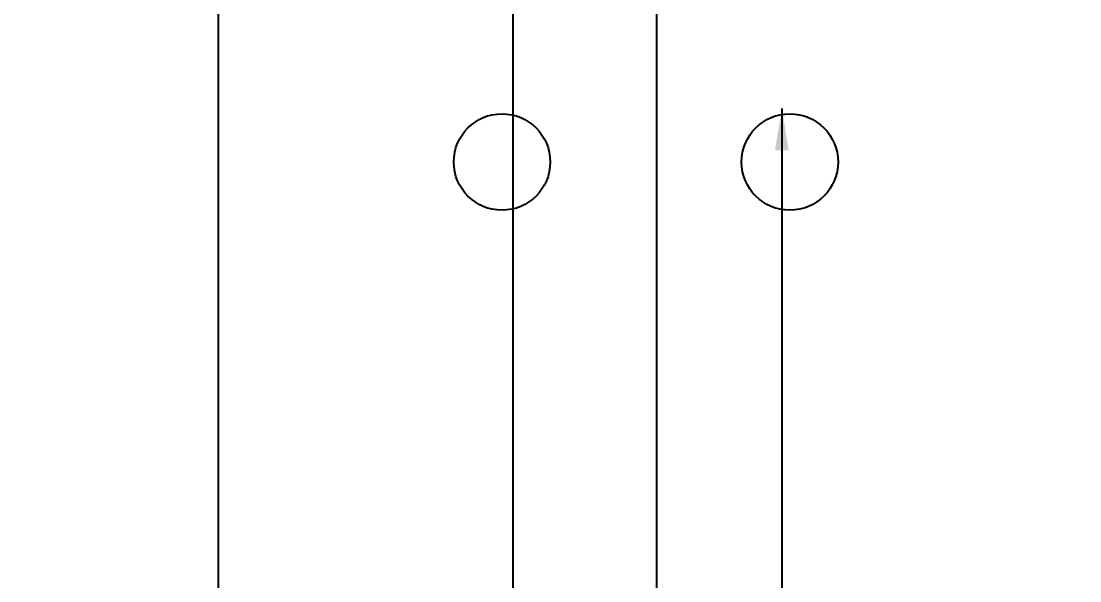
# Model space of a CAD drawing. Extents: x -36 to 357, y 137 to 237.
# Drawn here: x 42.2181 to 42.6594, y 152.3516 to 152.5849 of the extents above; entities that cross this region are included whole.
import ezdxf

# ---------------------------------------------------------------- set-up
doc = ezdxf.new("R2010")
doc.units = 0
doc.header["$LTSCALE"] = 0.01
doc.layers.get('0').update_dxf_attribs({"linetype": 'CONTINUOUS'})
doc.layers.get('DEFPOINTS').update_dxf_attribs({"linetype": 'CONTINUOUS'})
for name, color, linetype in [('A-COTAS', 1, 'CONTINUOUS'), ('AR-CORTE', 1, 'CONTINUOUS'), ('ARQ-CTA-1_025', 1, 'CONTINUOUS'), ('ARQ-SMB-1_025', 1, 'CONTINUOUS')]:
    doc.layers.add(name, color=color, linetype=linetype)
doc.styles.add('FNDE Texto Cota 0025', font='verdana.ttf', dxfattribs={"height": 0.04})
doc.dimstyles.new('FNDE 1-0025', dxfattribs={"dimscale": 5, "dimtxt": 0.04, "dimasz": 0.0035, "dimexe": 0.15, "dimexo": 0.15, "dimgap": 0.0025, "dimtad": 1, "dimzin": 1, "dimdsep": 46, "dimtxsty": 'FNDE Texto Cota 0025', "dimblk": 'tic', "dimcen": 0.015, "dimdle": 0.15, "dimse1": 1, "dimse2": 1, "dimclrd": 251, "dimclre": 251, "dimclrt": 256, "dimaunit": 1, "dimadec": 3, "dimazin": 0, "dimtfac": 1, "dimtix": 1, "dimtmove": 2, "dimatfit": 3, "dimfxl": 0.15, "dimtvp": 1, "dimtolj": 1, "dimtzin": 0, "dimarcsym": 0})

# ---------------------------------------------------------------- blocks, each defined once
blk = doc.blocks.new('tic')
at = {"color": 251}
for p, q in [((0, -1), (0, 1)), ((-1, 0), (1, 0))]:
    blk.add_line(p, q, dxfattribs=at)
blk.add_line((-0.6, -0.6), (0.6, 0.6))
blk = doc.blocks.new('*D448')
at = {"layer": 'ARQ-CTA-1_025', "color": 251, "lineweight": -2}
blk.add_line((42.42315, 151.87332), (42.42315, 152.60868), dxfattribs=at)
at = {"layer": 'DEFPOINTS', "color": 0}
for p in [(42.42315, 152.62618), (42.61488, 152.62618), (42.65938, 151.85582)]:
    blk.add_point(p, dxfattribs=at)
at = {"layer": 'ARQ-CTA-1_025', "color": 251, "lineweight": -2, "xscale": 0.0175, "yscale": 0.0175, "zscale": 0.0175}
for p, rotation in [((42.42315, 152.62618), 90), ((42.42315, 151.85582), 270)]:
    blk.add_blockref('tic', p, dxfattribs=dict(at, rotation=rotation))
at = {"layer": 'ARQ-CTA-1_025', "insert": (42.38983, 152.241), "char_height": 0.04, "attachment_point": 5, "rotation": 90, "style": 'FNDE Texto Cota 0025'}
blk.add_mtext('\\A1;0.77', dxfattribs=at)
blk = doc.blocks.new('*D449')
at = {"layer": 'ARQ-CTA-1_025', "color": 251, "lineweight": -2}
blk.add_line((42.30038, 151.79332), (42.30038, 152.65832), dxfattribs=at)
at = {"layer": 'DEFPOINTS', "color": 0}
for p in [(42.30038, 152.67582), (42.42351, 152.67582), (42.42315, 151.77582)]:
    blk.add_point(p, dxfattribs=at)
at = {"layer": 'ARQ-CTA-1_025', "color": 251, "lineweight": -2, "xscale": 0.0175, "yscale": 0.0175, "zscale": 0.0175}
for p, rotation in [((42.30038, 152.67582), 90), ((42.30038, 151.77582), 270)]:
    blk.add_blockref('tic', p, dxfattribs=dict(at, rotation=rotation))
at = {"layer": 'ARQ-CTA-1_025', "insert": (42.26706, 152.22582), "char_height": 0.04, "attachment_point": 5, "rotation": 90, "style": 'FNDE Texto Cota 0025'}
blk.add_mtext('\\A1;0.90', dxfattribs=at)

msp = doc.modelspace()

# ---------------------------------------------------------------- linework, layer by layer
at = {"layer": 'A-COTAS'}
for centre in [(42.41851, 152.52618, -2), (42.53851, 152.52618, -2)]:
    msp.add_circle(centre, 0.0201, dxfattribs=at)
at = {"layer": 'AR-CORTE', "color": 2}
msp.add_line((42.4831, 151.85582, -2), (42.4831, 152.62618, -2), dxfattribs=at)

# ---------------------------------------------------------------- dimensions: what is measured, and where the dimension line sits
at = {"layer": 'ARQ-CTA-1_025'}
for base, p1, p2, picture, middle in [((42.30038, 152.67582, -2), (42.42315, 151.77582, -2), (42.42351, 152.67582, -2), '*D449', (42.26706, 152.22582, -2)), ((42.42315, 152.62618, -2), (42.65938, 151.85582, -2), (42.61488, 152.62618, -2), '*D448', (42.38983, 152.241, -2))]:
    dim = msp.add_linear_dim(base=base, p1=p1, p2=p2, angle=90, dimstyle='FNDE 1-0025', dxfattribs=at)
    dim.commit()
    dim.dimension.update_dxf_attribs({"geometry": picture, "text_midpoint": middle})

# ---------------------------------------------------------------- leaders
at = {"layer": 'ARQ-SMB-1_025', "ltscale": 10}
msp.add_leader([(42.53518, 152.54848), (42.53518, 151.62418), (42.16313, 151.62418)], dimstyle='FNDE 1-0025', override={"dimlfac": 100, "dimclrd": 252, "dimclre": 252}, dxfattribs=at)

doc.saveas('drawing.dxf')
